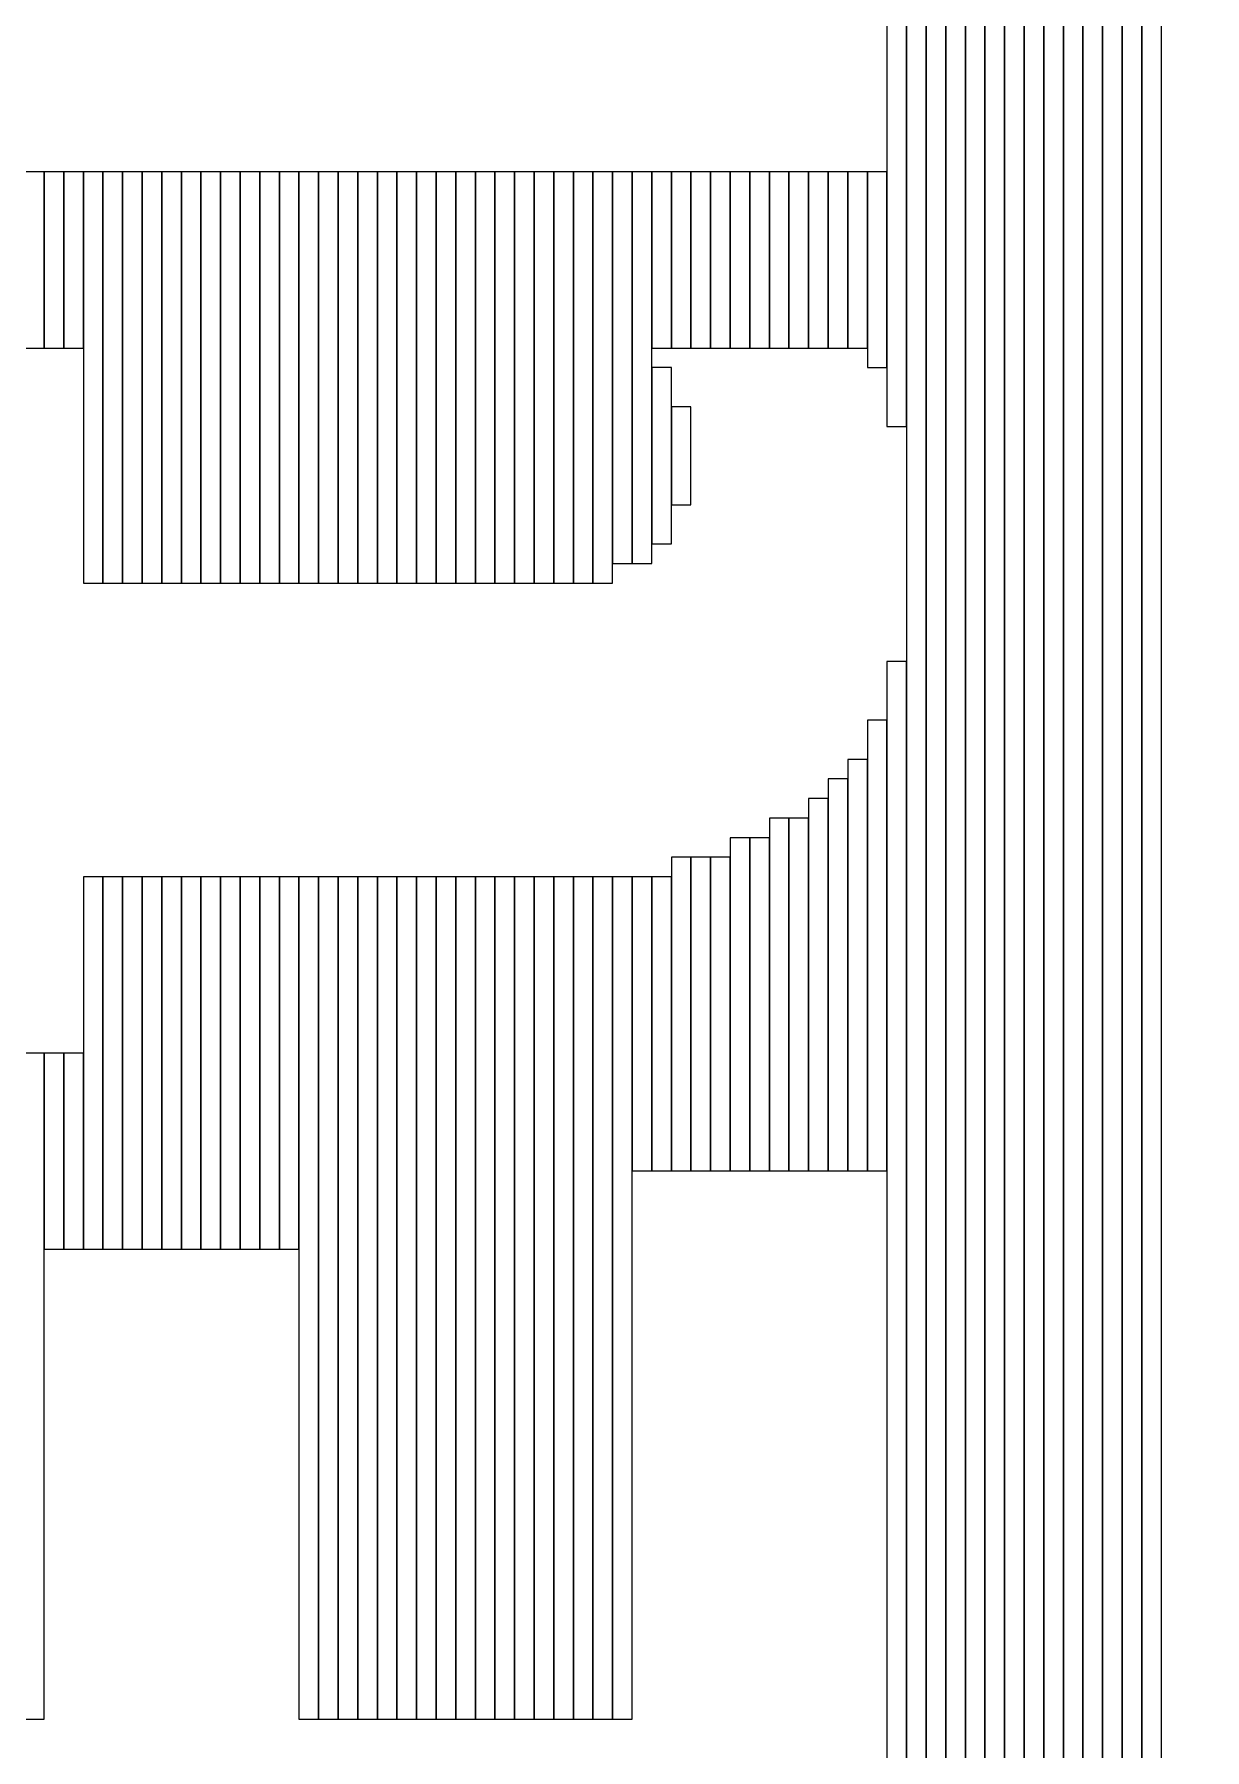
# Model space of a CAD drawing. Header units: millimetres. Extents: x -90 to 99, y -65 to 67.
# Drawn here: x -49.433 to -47.916, y 13.297 to 15.522 of the extents above; entities that cross this region are included whole.
import ezdxf

# ---------------------------------------------------------------- set-up
doc = ezdxf.new("R2010")
doc.units = ezdxf.units.MM
doc.header["$MEASUREMENT"] = 0
doc.layers.add('BG_OUTLINE', color=7, linetype='Continuous')
doc.layers.add('MA_PEN3', color=7, linetype='Continuous')

msp = doc.modelspace()

# ---------------------------------------------------------------- linework, layer by layer
at = {"layer": 'BG_OUTLINE', "color": 3, "lineweight": 9}
msp.add_open_spline([(-71.7269, -61.8795), (-71.7269, -61.8795), (-71.7343, 42.2681), (-71.7343, 42.2681), (-71.7343, 42.2681), (-71.7348, 43.0066), (-71.4419, 43.715), (-70.92, 44.2375), (-70.92, 44.2375), (-70.3982, 44.76), (-69.6866, 45.0538), (-68.9482, 45.0543), (-68.9482, 45.0543), (-68.9482, 45.0543), (75.2046, 45.0543), (75.2046, 45.0543), (75.2046, 45.0543), (76.8319, 45.0552), (78.1763, 43.7805), (78.2661, 42.1556), (78.2661, 42.1556), (78.2661, 42.1556), (78.2661, 31.2814), (78.2661, 31.2814), (78.2661, 31.2814), (78.2661, 31.2814), (72.2646, 31.2814), (72.2646, 31.2814), (72.2646, 31.2814), (72.2646, 31.2814), (72.2646, 26.9814), (72.2646, 26.9814), (72.2646, 26.9814), (72.2646, 26.9814), (78.2661, 26.9814), (78.2661, 26.9814), (78.2661, 26.9814), (78.2661, 26.9814), (78.2661, 18.6553), (78.2661, 18.6553), (78.2661, 18.6553), (78.2661, 18.6553), (72.2496, 18.6553), (72.2496, 18.6553), (72.2496, 18.6553), (72.2496, 18.6553), (72.2496, 14.3553), (72.2496, 14.3553), (72.2496, 14.3553), (72.2496, 14.3553), (78.2661, 14.3553), (78.2661, 14.3553), (78.2661, 14.3553), (78.2661, 14.3553), (78.2661, 9.255), (78.2661, 9.255), (78.2661, 9.255), (78.2661, 9.255), (72.2648, 9.255), (72.2648, 9.255), (72.2648, 9.255), (72.2648, 9.255), (72.2648, 4.955), (72.2648, 4.955), (72.2648, 4.955), (72.2648, 4.955), (78.2661, 4.955), (78.2661, 4.955), (78.2661, 4.955), (78.2661, 4.955), (78.2661, -3.3762), (78.2661, -3.3762), (78.2661, -3.3762), (78.2661, -3.3762), (72.2445, -3.3762), (72.2445, -3.3762), (72.2445, -3.3762), (72.2445, -3.3762), (72.2445, -7.6762), (72.2445, -7.6762), (72.2445, -7.6762), (72.2445, -7.6762), (78.2661, -7.6762), (78.2661, -7.6762), (78.2661, -7.6762), (78.2661, -7.6762), (78.2661, -12.7615), (78.2661, -12.7615), (78.2661, -12.7615), (78.2661, -12.7615), (72.2651, -12.7615), (72.2651, -12.7615), (72.2651, -12.7615), (72.2651, -12.7615), (72.2651, -17.0615), (72.2651, -17.0615), (72.2651, -17.0615), (72.2651, -17.0615), (78.2661, -17.0615), (78.2661, -17.0615), (78.2661, -17.0615), (78.2661, -17.0615), (78.2661, -25.4097), (78.2661, -25.4097), (78.2661, -25.4097), (78.2661, -25.4097), (72.2656, -25.4097), (72.2656, -25.4097), (72.2656, -25.4097), (72.2656, -25.4097), (72.2656, -29.7097), (72.2656, -29.7097), (72.2656, -29.7097), (72.2656, -29.7097), (78.2661, -29.7097), (78.2661, -29.7097), (78.2661, -29.7097), (78.2661, -29.7097), (78.2661, -34.793), (78.2661, -34.793), (78.2661, -34.793), (78.2661, -34.793), (72.2679, -34.793), (72.2679, -34.793), (72.2679, -34.793), (72.2679, -34.793), (72.2679, -39.0929), (72.2679, -39.0929), (72.2679, -39.0929), (72.2679, -39.0929), (78.2661, -39.0929), (78.2661, -39.0929), (78.2661, -39.0929), (78.2661, -39.0929), (78.2661, -47.4269), (78.2661, -47.4269), (78.2661, -47.4269), (78.2661, -47.4269), (72.2679, -47.4269), (72.2679, -47.4269), (72.2679, -47.4269), (72.2679, -47.4269), (72.2679, -51.7269), (72.2679, -51.7269), (72.2679, -51.7269), (72.2679, -51.7269), (78.2661, -51.7269), (78.2661, -51.7269), (78.2661, -51.7269), (78.2661, -51.7269), (78.2661, -51.8138), (78.2661, -51.8138), (78.2661, -51.8138), (78.2661, -51.8138), (78.2656, -61.8468), (78.2656, -61.8468), (78.2656, -61.8468), (78.2661, -62.6669), (77.9407, -63.4536), (77.3612, -64.0339), (77.3612, -64.0339), (76.7817, -64.6142), (75.9915, -64.9405), (75.1713, -64.941), (75.1713, -64.941), (75.1713, -64.941), (-68.6609, -64.9456), (-68.6609, -64.9456), (-68.6609, -64.9456), (-69.4735, -64.9461), (-70.2531, -64.6237), (-70.8281, -64.0495), (-70.8281, -64.0495), (-71.4031, -63.4752), (-71.7264, -62.6922), (-71.7269, -61.8795)], degree=3, knots=[0, 0, 0, 0, 0.022727, 0.022727, 0.022727, 0.022727, 0.045455, 0.045455, 0.045455, 0.045455, 0.068182, 0.068182, 0.068182, 0.068182, 0.090909, 0.090909, 0.090909, 0.090909, 0.113636, 0.113636, 0.113636, 0.113636, 0.136364, 0.136364, 0.136364, 0.136364, 0.159091, 0.159091, 0.159091, 0.159091, 0.181818, 0.181818, 0.181818, 0.181818, 0.204545, 0.204545, 0.204545, 0.204545, 0.227273, 0.227273, 0.227273, 0.227273, 0.25, 0.25, 0.25, 0.25, 0.272727, 0.272727, 0.272727, 0.272727, 0.295455, 0.295455, 0.295455, 0.295455, 0.318182, 0.318182, 0.318182, 0.318182, 0.340909, 0.340909, 0.340909, 0.340909, 0.363636, 0.363636, 0.363636, 0.363636, 0.386364, 0.386364, 0.386364, 0.386364, 0.409091, 0.409091, 0.409091, 0.409091, 0.431818, 0.431818, 0.431818, 0.431818, 0.454545, 0.454545, 0.454545, 0.454545, 0.477273, 0.477273, 0.477273, 0.477273, 0.5, 0.5, 0.5, 0.5, 0.522727, 0.522727, 0.522727, 0.522727, 0.545455, 0.545455, 0.545455, 0.545455, 0.568182, 0.568182, 0.568182, 0.568182, 0.590909, 0.590909, 0.590909, 0.590909, 0.613636, 0.613636, 0.613636, 0.613636, 0.636364, 0.636364, 0.636364, 0.636364, 0.659091, 0.659091, 0.659091, 0.659091, 0.681818, 0.681818, 0.681818, 0.681818, 0.704545, 0.704545, 0.704545, 0.704545, 0.727273, 0.727273, 0.727273, 0.727273, 0.75, 0.75, 0.75, 0.75, 0.772727, 0.772727, 0.772727, 0.772727, 0.795455, 0.795455, 0.795455, 0.795455, 0.818182, 0.818182, 0.818182, 0.818182, 0.840909, 0.840909, 0.840909, 0.840909, 0.863636, 0.863636, 0.863636, 0.863636, 0.886364, 0.886364, 0.886364, 0.886364, 0.909091, 0.909091, 0.909091, 0.909091, 0.931818, 0.931818, 0.931818, 0.931818, 0.954545, 0.954545, 0.954545, 0.954545, 0.977273, 0.977273, 0.977273, 0.977273, 1, 1, 1, 1], dxfattribs=at)
at = {"layer": 'MA_PEN3', "color": 5, "lineweight": 9}
for points in [[(-48.2773, 12.6512), (-48.2773, 12.6512), (-48.3027, 12.6512), (-48.3027, 12.6512), (-48.3027, 12.6512), (-48.3027, 12.6512), (-48.3027, 25.0972), (-48.3027, 25.0972), (-48.3027, 25.0972), (-48.3027, 25.0972), (-48.2773, 25.0972), (-48.2773, 25.0972), (-48.2773, 25.0972), (-48.2773, 25.0972), (-48.2773, 12.6512), (-48.2773, 12.6512)], [(-48.2519, 12.6512), (-48.2519, 12.6512), (-48.2773, 12.6512), (-48.2773, 12.6512), (-48.2773, 12.6512), (-48.2773, 12.6512), (-48.2773, 25.0972), (-48.2773, 25.0972), (-48.2773, 25.0972), (-48.2773, 25.0972), (-48.2519, 25.0972), (-48.2519, 25.0972), (-48.2519, 25.0972), (-48.2519, 25.0972), (-48.2519, 12.6512), (-48.2519, 12.6512)], [(-48.2265, 12.6512), (-48.2265, 12.6512), (-48.2519, 12.6512), (-48.2519, 12.6512), (-48.2519, 12.6512), (-48.2519, 12.6512), (-48.2519, 25.0972), (-48.2519, 25.0972), (-48.2519, 25.0972), (-48.2519, 25.0972), (-48.2265, 25.0972), (-48.2265, 25.0972), (-48.2265, 25.0972), (-48.2265, 25.0972), (-48.2265, 12.6512), (-48.2265, 12.6512)], [(-48.2011, 12.6512), (-48.2011, 12.6512), (-48.2265, 12.6512), (-48.2265, 12.6512), (-48.2265, 12.6512), (-48.2265, 12.6512), (-48.2265, 25.0972), (-48.2265, 25.0972), (-48.2265, 25.0972), (-48.2265, 25.0972), (-48.2011, 25.0972), (-48.2011, 25.0972), (-48.2011, 25.0972), (-48.2011, 25.0972), (-48.2011, 12.6512), (-48.2011, 12.6512)], [(-48.1757, 12.6512), (-48.1757, 12.6512), (-48.2011, 12.6512), (-48.2011, 12.6512), (-48.2011, 12.6512), (-48.2011, 12.6512), (-48.2011, 25.0972), (-48.2011, 25.0972), (-48.2011, 25.0972), (-48.2011, 25.0972), (-48.1757, 25.0972), (-48.1757, 25.0972), (-48.1757, 25.0972), (-48.1757, 25.0972), (-48.1757, 12.6512), (-48.1757, 12.6512)], [(-48.1503, 12.6512), (-48.1503, 12.6512), (-48.1757, 12.6512), (-48.1757, 12.6512), (-48.1757, 12.6512), (-48.1757, 12.6512), (-48.1757, 25.0972), (-48.1757, 25.0972), (-48.1757, 25.0972), (-48.1757, 25.0972), (-48.1503, 25.0972), (-48.1503, 25.0972), (-48.1503, 25.0972), (-48.1503, 25.0972), (-48.1503, 12.6512), (-48.1503, 12.6512)], [(-48.1249, 12.6512), (-48.1249, 12.6512), (-48.1503, 12.6512), (-48.1503, 12.6512), (-48.1503, 12.6512), (-48.1503, 12.6512), (-48.1503, 25.0972), (-48.1503, 25.0972), (-48.1503, 25.0972), (-48.1503, 25.0972), (-48.1249, 25.0972), (-48.1249, 25.0972), (-48.1249, 25.0972), (-48.1249, 25.0972), (-48.1249, 12.6512), (-48.1249, 12.6512)], [(-48.0995, 12.6512), (-48.0995, 12.6512), (-48.1249, 12.6512), (-48.1249, 12.6512), (-48.1249, 12.6512), (-48.1249, 12.6512), (-48.1249, 25.0972), (-48.1249, 25.0972), (-48.1249, 25.0972), (-48.1249, 25.0972), (-48.0995, 25.0972), (-48.0995, 25.0972), (-48.0995, 25.0972), (-48.0995, 25.0972), (-48.0995, 12.6512), (-48.0995, 12.6512)], [(-48.0741, 12.6512), (-48.0741, 12.6512), (-48.0995, 12.6512), (-48.0995, 12.6512), (-48.0995, 12.6512), (-48.0995, 12.6512), (-48.0995, 25.0972), (-48.0995, 25.0972), (-48.0995, 25.0972), (-48.0995, 25.0972), (-48.0741, 25.0972), (-48.0741, 25.0972), (-48.0741, 25.0972), (-48.0741, 25.0972), (-48.0741, 12.6512), (-48.0741, 12.6512)], [(-48.0487, 12.6512), (-48.0487, 12.6512), (-48.0741, 12.6512), (-48.0741, 12.6512), (-48.0741, 12.6512), (-48.0741, 12.6512), (-48.0741, 25.0972), (-48.0741, 25.0972), (-48.0741, 25.0972), (-48.0741, 25.0972), (-48.0487, 25.0972), (-48.0487, 25.0972), (-48.0487, 25.0972), (-48.0487, 25.0972), (-48.0487, 12.6512), (-48.0487, 12.6512)], [(-48.0233, 12.6512), (-48.0233, 12.6512), (-48.0487, 12.6512), (-48.0487, 12.6512), (-48.0487, 12.6512), (-48.0487, 12.6512), (-48.0487, 25.0972), (-48.0487, 25.0972), (-48.0487, 25.0972), (-48.0487, 25.0972), (-48.0233, 25.0972), (-48.0233, 25.0972), (-48.0233, 25.0972), (-48.0233, 25.0972), (-48.0233, 12.6512), (-48.0233, 12.6512)], [(-47.9979, 12.6512), (-47.9979, 12.6512), (-48.0233, 12.6512), (-48.0233, 12.6512), (-48.0233, 12.6512), (-48.0233, 12.6512), (-48.0233, 25.0972), (-48.0233, 25.0972), (-48.0233, 25.0972), (-48.0233, 25.0972), (-47.9979, 25.0972), (-47.9979, 25.0972), (-47.9979, 25.0972), (-47.9979, 25.0972), (-47.9979, 12.6512), (-47.9979, 12.6512)], [(-47.9725, 12.6512), (-47.9725, 12.6512), (-47.9979, 12.6512), (-47.9979, 12.6512), (-47.9979, 12.6512), (-47.9979, 12.6512), (-47.9979, 25.0972), (-47.9979, 25.0972), (-47.9979, 25.0972), (-47.9979, 25.0972), (-47.9725, 25.0972), (-47.9725, 25.0972), (-47.9725, 25.0972), (-47.9725, 25.0972), (-47.9725, 12.6512), (-47.9725, 12.6512)], [(-48.3027, 15.0134), (-48.3027, 15.0134), (-48.3281, 15.0134), (-48.3281, 15.0134), (-48.3281, 15.0134), (-48.3281, 15.0134), (-48.3281, 17.3502), (-48.3281, 17.3502), (-48.3281, 17.3502), (-48.3281, 17.3502), (-48.3027, 17.3502), (-48.3027, 17.3502), (-48.3027, 17.3502), (-48.3027, 17.3502), (-48.3027, 15.0134), (-48.3027, 15.0134)], [(-49.4204, 15.115), (-49.4204, 15.115), (-49.4457, 15.115), (-49.4457, 15.115), (-49.4457, 15.115), (-49.4457, 15.115), (-49.4457, 15.3436), (-49.4457, 15.3436), (-49.4457, 15.3436), (-49.4457, 15.3436), (-49.4204, 15.3436), (-49.4204, 15.3436), (-49.4204, 15.3436), (-49.4204, 15.3436), (-49.4204, 15.115), (-49.4204, 15.115)], [(-49.3949, 15.115), (-49.3949, 15.115), (-49.4204, 15.115), (-49.4204, 15.115), (-49.4204, 15.115), (-49.4204, 15.115), (-49.4204, 15.3436), (-49.4204, 15.3436), (-49.4204, 15.3436), (-49.4204, 15.3436), (-49.3949, 15.3436), (-49.3949, 15.3436), (-49.3949, 15.3436), (-49.3949, 15.3436), (-49.3949, 15.115), (-49.3949, 15.115)], [(-49.3695, 15.115), (-49.3695, 15.115), (-49.3949, 15.115), (-49.3949, 15.115), (-49.3949, 15.115), (-49.3949, 15.115), (-49.3949, 15.3436), (-49.3949, 15.3436), (-49.3949, 15.3436), (-49.3949, 15.3436), (-49.3695, 15.3436), (-49.3695, 15.3436), (-49.3695, 15.3436), (-49.3695, 15.3436), (-49.3695, 15.115), (-49.3695, 15.115)], [(-49.3442, 14.8102), (-49.3442, 14.8102), (-49.3695, 14.8102), (-49.3695, 14.8102), (-49.3695, 14.8102), (-49.3695, 14.8102), (-49.3695, 15.3436), (-49.3695, 15.3436), (-49.3695, 15.3436), (-49.3695, 15.3436), (-49.3442, 15.3436), (-49.3442, 15.3436), (-49.3442, 15.3436), (-49.3442, 15.3436), (-49.3442, 14.8102), (-49.3442, 14.8102)], [(-49.3187, 14.8102), (-49.3187, 14.8102), (-49.3442, 14.8102), (-49.3442, 14.8102), (-49.3442, 14.8102), (-49.3442, 14.8102), (-49.3442, 15.3436), (-49.3442, 15.3436), (-49.3442, 15.3436), (-49.3442, 15.3436), (-49.3187, 15.3436), (-49.3187, 15.3436), (-49.3187, 15.3436), (-49.3187, 15.3436), (-49.3187, 14.8102), (-49.3187, 14.8102)], [(-49.2933, 14.8102), (-49.2933, 14.8102), (-49.3187, 14.8102), (-49.3187, 14.8102), (-49.3187, 14.8102), (-49.3187, 14.8102), (-49.3187, 15.3436), (-49.3187, 15.3436), (-49.3187, 15.3436), (-49.3187, 15.3436), (-49.2933, 15.3436), (-49.2933, 15.3436), (-49.2933, 15.3436), (-49.2933, 15.3436), (-49.2933, 14.8102), (-49.2933, 14.8102)], [(-49.268, 14.8102), (-49.268, 14.8102), (-49.2933, 14.8102), (-49.2933, 14.8102), (-49.2933, 14.8102), (-49.2933, 14.8102), (-49.2933, 15.3436), (-49.2933, 15.3436), (-49.2933, 15.3436), (-49.2933, 15.3436), (-49.268, 15.3436), (-49.268, 15.3436), (-49.268, 15.3436), (-49.268, 15.3436), (-49.268, 14.8102), (-49.268, 14.8102)], [(-49.2425, 14.8102), (-49.2425, 14.8102), (-49.268, 14.8102), (-49.268, 14.8102), (-49.268, 14.8102), (-49.268, 14.8102), (-49.268, 15.3436), (-49.268, 15.3436), (-49.268, 15.3436), (-49.268, 15.3436), (-49.2425, 15.3436), (-49.2425, 15.3436), (-49.2425, 15.3436), (-49.2425, 15.3436), (-49.2425, 14.8102), (-49.2425, 14.8102)], [(-49.2171, 14.8102), (-49.2171, 14.8102), (-49.2425, 14.8102), (-49.2425, 14.8102), (-49.2425, 14.8102), (-49.2425, 14.8102), (-49.2425, 15.3436), (-49.2425, 15.3436), (-49.2425, 15.3436), (-49.2425, 15.3436), (-49.2171, 15.3436), (-49.2171, 15.3436), (-49.2171, 15.3436), (-49.2171, 15.3436), (-49.2171, 14.8102), (-49.2171, 14.8102)], [(-49.1917, 14.8102), (-49.1917, 14.8102), (-49.2171, 14.8102), (-49.2171, 14.8102), (-49.2171, 14.8102), (-49.2171, 14.8102), (-49.2171, 15.3436), (-49.2171, 15.3436), (-49.2171, 15.3436), (-49.2171, 15.3436), (-49.1917, 15.3436), (-49.1917, 15.3436), (-49.1917, 15.3436), (-49.1917, 15.3436), (-49.1917, 14.8102), (-49.1917, 14.8102)], [(-49.1663, 14.8102), (-49.1663, 14.8102), (-49.1917, 14.8102), (-49.1917, 14.8102), (-49.1917, 14.8102), (-49.1917, 14.8102), (-49.1917, 15.3436), (-49.1917, 15.3436), (-49.1917, 15.3436), (-49.1917, 15.3436), (-49.1663, 15.3436), (-49.1663, 15.3436), (-49.1663, 15.3436), (-49.1663, 15.3436), (-49.1663, 14.8102), (-49.1663, 14.8102)], [(-49.1409, 14.8102), (-49.1409, 14.8102), (-49.1663, 14.8102), (-49.1663, 14.8102), (-49.1663, 14.8102), (-49.1663, 14.8102), (-49.1663, 15.3436), (-49.1663, 15.3436), (-49.1663, 15.3436), (-49.1663, 15.3436), (-49.1409, 15.3436), (-49.1409, 15.3436), (-49.1409, 15.3436), (-49.1409, 15.3436), (-49.1409, 14.8102), (-49.1409, 14.8102)], [(-49.1155, 14.8102), (-49.1155, 14.8102), (-49.1409, 14.8102), (-49.1409, 14.8102), (-49.1409, 14.8102), (-49.1409, 14.8102), (-49.1409, 15.3436), (-49.1409, 15.3436), (-49.1409, 15.3436), (-49.1409, 15.3436), (-49.1155, 15.3436), (-49.1155, 15.3436), (-49.1155, 15.3436), (-49.1155, 15.3436), (-49.1155, 14.8102), (-49.1155, 14.8102)], [(-49.0901, 14.8102), (-49.0901, 14.8102), (-49.1155, 14.8102), (-49.1155, 14.8102), (-49.1155, 14.8102), (-49.1155, 14.8102), (-49.1155, 15.3436), (-49.1155, 15.3436), (-49.1155, 15.3436), (-49.1155, 15.3436), (-49.0901, 15.3436), (-49.0901, 15.3436), (-49.0901, 15.3436), (-49.0901, 15.3436), (-49.0901, 14.8102), (-49.0901, 14.8102)], [(-49.0647, 14.8102), (-49.0647, 14.8102), (-49.0901, 14.8102), (-49.0901, 14.8102), (-49.0901, 14.8102), (-49.0901, 14.8102), (-49.0901, 15.3436), (-49.0901, 15.3436), (-49.0901, 15.3436), (-49.0901, 15.3436), (-49.0647, 15.3436), (-49.0647, 15.3436), (-49.0647, 15.3436), (-49.0647, 15.3436), (-49.0647, 14.8102), (-49.0647, 14.8102)], [(-49.0393, 14.8102), (-49.0393, 14.8102), (-49.0647, 14.8102), (-49.0647, 14.8102), (-49.0647, 14.8102), (-49.0647, 14.8102), (-49.0647, 15.3436), (-49.0647, 15.3436), (-49.0647, 15.3436), (-49.0647, 15.3436), (-49.0393, 15.3436), (-49.0393, 15.3436), (-49.0393, 15.3436), (-49.0393, 15.3436), (-49.0393, 14.8102), (-49.0393, 14.8102)], [(-49.0139, 14.8102), (-49.0139, 14.8102), (-49.0393, 14.8102), (-49.0393, 14.8102), (-49.0393, 14.8102), (-49.0393, 14.8102), (-49.0393, 15.3436), (-49.0393, 15.3436), (-49.0393, 15.3436), (-49.0393, 15.3436), (-49.0139, 15.3436), (-49.0139, 15.3436), (-49.0139, 15.3436), (-49.0139, 15.3436), (-49.0139, 14.8102), (-49.0139, 14.8102)], [(-48.9885, 14.8102), (-48.9885, 14.8102), (-49.0139, 14.8102), (-49.0139, 14.8102), (-49.0139, 14.8102), (-49.0139, 14.8102), (-49.0139, 15.3436), (-49.0139, 15.3436), (-49.0139, 15.3436), (-49.0139, 15.3436), (-48.9885, 15.3436), (-48.9885, 15.3436), (-48.9885, 15.3436), (-48.9885, 15.3436), (-48.9885, 14.8102), (-48.9885, 14.8102)], [(-48.9631, 14.8102), (-48.9631, 14.8102), (-48.9885, 14.8102), (-48.9885, 14.8102), (-48.9885, 14.8102), (-48.9885, 14.8102), (-48.9885, 15.3436), (-48.9885, 15.3436), (-48.9885, 15.3436), (-48.9885, 15.3436), (-48.9631, 15.3436), (-48.9631, 15.3436), (-48.9631, 15.3436), (-48.9631, 15.3436), (-48.9631, 14.8102), (-48.9631, 14.8102)], [(-48.9377, 14.8102), (-48.9377, 14.8102), (-48.9631, 14.8102), (-48.9631, 14.8102), (-48.9631, 14.8102), (-48.9631, 14.8102), (-48.9631, 15.3436), (-48.9631, 15.3436), (-48.9631, 15.3436), (-48.9631, 15.3436), (-48.9377, 15.3436), (-48.9377, 15.3436), (-48.9377, 15.3436), (-48.9377, 15.3436), (-48.9377, 14.8102), (-48.9377, 14.8102)], [(-48.9123, 14.8102), (-48.9123, 14.8102), (-48.9377, 14.8102), (-48.9377, 14.8102), (-48.9377, 14.8102), (-48.9377, 14.8102), (-48.9377, 15.3436), (-48.9377, 15.3436), (-48.9377, 15.3436), (-48.9377, 15.3436), (-48.9123, 15.3436), (-48.9123, 15.3436), (-48.9123, 15.3436), (-48.9123, 15.3436), (-48.9123, 14.8102), (-48.9123, 14.8102)], [(-48.8869, 14.8102), (-48.8869, 14.8102), (-48.9123, 14.8102), (-48.9123, 14.8102), (-48.9123, 14.8102), (-48.9123, 14.8102), (-48.9123, 15.3436), (-48.9123, 15.3436), (-48.9123, 15.3436), (-48.9123, 15.3436), (-48.8869, 15.3436), (-48.8869, 15.3436), (-48.8869, 15.3436), (-48.8869, 15.3436), (-48.8869, 14.8102), (-48.8869, 14.8102)], [(-48.8615, 14.8102), (-48.8615, 14.8102), (-48.8869, 14.8102), (-48.8869, 14.8102), (-48.8869, 14.8102), (-48.8869, 14.8102), (-48.8869, 15.3436), (-48.8869, 15.3436), (-48.8869, 15.3436), (-48.8869, 15.3436), (-48.8615, 15.3436), (-48.8615, 15.3436), (-48.8615, 15.3436), (-48.8615, 15.3436), (-48.8615, 14.8102), (-48.8615, 14.8102)], [(-48.8361, 14.8102), (-48.8361, 14.8102), (-48.8615, 14.8102), (-48.8615, 14.8102), (-48.8615, 14.8102), (-48.8615, 14.8102), (-48.8615, 15.3436), (-48.8615, 15.3436), (-48.8615, 15.3436), (-48.8615, 15.3436), (-48.8361, 15.3436), (-48.8361, 15.3436), (-48.8361, 15.3436), (-48.8361, 15.3436), (-48.8361, 14.8102), (-48.8361, 14.8102)], [(-48.8107, 14.8102), (-48.8107, 14.8102), (-48.8361, 14.8102), (-48.8361, 14.8102), (-48.8361, 14.8102), (-48.8361, 14.8102), (-48.8361, 15.3436), (-48.8361, 15.3436), (-48.8361, 15.3436), (-48.8361, 15.3436), (-48.8107, 15.3436), (-48.8107, 15.3436), (-48.8107, 15.3436), (-48.8107, 15.3436), (-48.8107, 14.8102), (-48.8107, 14.8102)], [(-48.7853, 14.8102), (-48.7853, 14.8102), (-48.8107, 14.8102), (-48.8107, 14.8102), (-48.8107, 14.8102), (-48.8107, 14.8102), (-48.8107, 15.3436), (-48.8107, 15.3436), (-48.8107, 15.3436), (-48.8107, 15.3436), (-48.7853, 15.3436), (-48.7853, 15.3436), (-48.7853, 15.3436), (-48.7853, 15.3436), (-48.7853, 14.8102), (-48.7853, 14.8102)], [(-48.7599, 14.8102), (-48.7599, 14.8102), (-48.7853, 14.8102), (-48.7853, 14.8102), (-48.7853, 14.8102), (-48.7853, 14.8102), (-48.7853, 15.3436), (-48.7853, 15.3436), (-48.7853, 15.3436), (-48.7853, 15.3436), (-48.7599, 15.3436), (-48.7599, 15.3436), (-48.7599, 15.3436), (-48.7599, 15.3436), (-48.7599, 14.8102), (-48.7599, 14.8102)], [(-48.7345, 14.8102), (-48.7345, 14.8102), (-48.7599, 14.8102), (-48.7599, 14.8102), (-48.7599, 14.8102), (-48.7599, 14.8102), (-48.7599, 15.3436), (-48.7599, 15.3436), (-48.7599, 15.3436), (-48.7599, 15.3436), (-48.7345, 15.3436), (-48.7345, 15.3436), (-48.7345, 15.3436), (-48.7345, 15.3436), (-48.7345, 14.8102), (-48.7345, 14.8102)], [(-48.7091, 14.8102), (-48.7091, 14.8102), (-48.7345, 14.8102), (-48.7345, 14.8102), (-48.7345, 14.8102), (-48.7345, 14.8102), (-48.7345, 15.3436), (-48.7345, 15.3436), (-48.7345, 15.3436), (-48.7345, 15.3436), (-48.7091, 15.3436), (-48.7091, 15.3436), (-48.7091, 15.3436), (-48.7091, 15.3436), (-48.7091, 14.8102), (-48.7091, 14.8102)], [(-48.6837, 14.8102), (-48.6837, 14.8102), (-48.7091, 14.8102), (-48.7091, 14.8102), (-48.7091, 14.8102), (-48.7091, 14.8102), (-48.7091, 15.3436), (-48.7091, 15.3436), (-48.7091, 15.3436), (-48.7091, 15.3436), (-48.6837, 15.3436), (-48.6837, 15.3436), (-48.6837, 15.3436), (-48.6837, 15.3436), (-48.6837, 14.8102), (-48.6837, 14.8102)], [(-48.6583, 14.8356), (-48.6583, 14.8356), (-48.6837, 14.8356), (-48.6837, 14.8356), (-48.6837, 14.8356), (-48.6837, 14.8356), (-48.6837, 15.3436), (-48.6837, 15.3436), (-48.6837, 15.3436), (-48.6837, 15.3436), (-48.6583, 15.3436), (-48.6583, 15.3436), (-48.6583, 15.3436), (-48.6583, 15.3436), (-48.6583, 14.8356), (-48.6583, 14.8356)], [(-48.6329, 14.8356), (-48.6329, 14.8356), (-48.6583, 14.8356), (-48.6583, 14.8356), (-48.6583, 14.8356), (-48.6583, 14.8356), (-48.6583, 15.3436), (-48.6583, 15.3436), (-48.6583, 15.3436), (-48.6583, 15.3436), (-48.6329, 15.3436), (-48.6329, 15.3436), (-48.6329, 15.3436), (-48.6329, 15.3436), (-48.6329, 14.8356), (-48.6329, 14.8356)], [(-48.6075, 15.115), (-48.6075, 15.115), (-48.6329, 15.115), (-48.6329, 15.115), (-48.6329, 15.115), (-48.6329, 15.115), (-48.6329, 15.3436), (-48.6329, 15.3436), (-48.6329, 15.3436), (-48.6329, 15.3436), (-48.6075, 15.3436), (-48.6075, 15.3436), (-48.6075, 15.3436), (-48.6075, 15.3436), (-48.6075, 15.115), (-48.6075, 15.115)], [(-48.5821, 15.115), (-48.5821, 15.115), (-48.6075, 15.115), (-48.6075, 15.115), (-48.6075, 15.115), (-48.6075, 15.115), (-48.6075, 15.3436), (-48.6075, 15.3436), (-48.6075, 15.3436), (-48.6075, 15.3436), (-48.5821, 15.3436), (-48.5821, 15.3436), (-48.5821, 15.3436), (-48.5821, 15.3436), (-48.5821, 15.115), (-48.5821, 15.115)], [(-48.5567, 15.115), (-48.5567, 15.115), (-48.5821, 15.115), (-48.5821, 15.115), (-48.5821, 15.115), (-48.5821, 15.115), (-48.5821, 15.3436), (-48.5821, 15.3436), (-48.5821, 15.3436), (-48.5821, 15.3436), (-48.5567, 15.3436), (-48.5567, 15.3436), (-48.5567, 15.3436), (-48.5567, 15.3436), (-48.5567, 15.115), (-48.5567, 15.115)], [(-48.5313, 15.115), (-48.5313, 15.115), (-48.5567, 15.115), (-48.5567, 15.115), (-48.5567, 15.115), (-48.5567, 15.115), (-48.5567, 15.3436), (-48.5567, 15.3436), (-48.5567, 15.3436), (-48.5567, 15.3436), (-48.5313, 15.3436), (-48.5313, 15.3436), (-48.5313, 15.3436), (-48.5313, 15.3436), (-48.5313, 15.115), (-48.5313, 15.115)], [(-48.5059, 15.115), (-48.5059, 15.115), (-48.5313, 15.115), (-48.5313, 15.115), (-48.5313, 15.115), (-48.5313, 15.115), (-48.5313, 15.3436), (-48.5313, 15.3436), (-48.5313, 15.3436), (-48.5313, 15.3436), (-48.5059, 15.3436), (-48.5059, 15.3436), (-48.5059, 15.3436), (-48.5059, 15.3436), (-48.5059, 15.115), (-48.5059, 15.115)], [(-48.4805, 15.115), (-48.4805, 15.115), (-48.5059, 15.115), (-48.5059, 15.115), (-48.5059, 15.115), (-48.5059, 15.115), (-48.5059, 15.3436), (-48.5059, 15.3436), (-48.5059, 15.3436), (-48.5059, 15.3436), (-48.4805, 15.3436), (-48.4805, 15.3436), (-48.4805, 15.3436), (-48.4805, 15.3436), (-48.4805, 15.115), (-48.4805, 15.115)], [(-48.4551, 15.115), (-48.4551, 15.115), (-48.4805, 15.115), (-48.4805, 15.115), (-48.4805, 15.115), (-48.4805, 15.115), (-48.4805, 15.3436), (-48.4805, 15.3436), (-48.4805, 15.3436), (-48.4805, 15.3436), (-48.4551, 15.3436), (-48.4551, 15.3436), (-48.4551, 15.3436), (-48.4551, 15.3436), (-48.4551, 15.115), (-48.4551, 15.115)], [(-48.4297, 15.115), (-48.4297, 15.115), (-48.4551, 15.115), (-48.4551, 15.115), (-48.4551, 15.115), (-48.4551, 15.115), (-48.4551, 15.3436), (-48.4551, 15.3436), (-48.4551, 15.3436), (-48.4551, 15.3436), (-48.4297, 15.3436), (-48.4297, 15.3436), (-48.4297, 15.3436), (-48.4297, 15.3436), (-48.4297, 15.115), (-48.4297, 15.115)], [(-48.4043, 15.115), (-48.4043, 15.115), (-48.4297, 15.115), (-48.4297, 15.115), (-48.4297, 15.115), (-48.4297, 15.115), (-48.4297, 15.3436), (-48.4297, 15.3436), (-48.4297, 15.3436), (-48.4297, 15.3436), (-48.4043, 15.3436), (-48.4043, 15.3436), (-48.4043, 15.3436), (-48.4043, 15.3436), (-48.4043, 15.115), (-48.4043, 15.115)], [(-48.3789, 15.115), (-48.3789, 15.115), (-48.4043, 15.115), (-48.4043, 15.115), (-48.4043, 15.115), (-48.4043, 15.115), (-48.4043, 15.3436), (-48.4043, 15.3436), (-48.4043, 15.3436), (-48.4043, 15.3436), (-48.3789, 15.3436), (-48.3789, 15.3436), (-48.3789, 15.3436), (-48.3789, 15.3436), (-48.3789, 15.115), (-48.3789, 15.115)], [(-48.3535, 15.115), (-48.3535, 15.115), (-48.3789, 15.115), (-48.3789, 15.115), (-48.3789, 15.115), (-48.3789, 15.115), (-48.3789, 15.3436), (-48.3789, 15.3436), (-48.3789, 15.3436), (-48.3789, 15.3436), (-48.3535, 15.3436), (-48.3535, 15.3436), (-48.3535, 15.3436), (-48.3535, 15.3436), (-48.3535, 15.115), (-48.3535, 15.115)], [(-48.3281, 15.0896), (-48.3281, 15.0896), (-48.3535, 15.0896), (-48.3535, 15.0896), (-48.3535, 15.0896), (-48.3535, 15.0896), (-48.3535, 15.3436), (-48.3535, 15.3436), (-48.3535, 15.3436), (-48.3535, 15.3436), (-48.3281, 15.3436), (-48.3281, 15.3436), (-48.3281, 15.3436), (-48.3281, 15.3436), (-48.3281, 15.0896), (-48.3281, 15.0896)], [(-48.6075, 14.861), (-48.6075, 14.861), (-48.6329, 14.861), (-48.6329, 14.861), (-48.6329, 14.861), (-48.6329, 14.861), (-48.6329, 15.0896), (-48.6329, 15.0896), (-48.6329, 15.0896), (-48.6329, 15.0896), (-48.6075, 15.0896), (-48.6075, 15.0896), (-48.6075, 15.0896), (-48.6075, 15.0896), (-48.6075, 14.861), (-48.6075, 14.861)], [(-48.5821, 14.9118), (-48.5821, 14.9118), (-48.6075, 14.9118), (-48.6075, 14.9118), (-48.6075, 14.9118), (-48.6075, 14.9118), (-48.6075, 15.0388), (-48.6075, 15.0388), (-48.6075, 15.0388), (-48.6075, 15.0388), (-48.5821, 15.0388), (-48.5821, 15.0388), (-48.5821, 15.0388), (-48.5821, 15.0388), (-48.5821, 14.9118), (-48.5821, 14.9118)], [(-48.3027, 12.6512), (-48.3027, 12.6512), (-48.3281, 12.6512), (-48.3281, 12.6512), (-48.3281, 12.6512), (-48.3281, 12.6512), (-48.3281, 14.7086), (-48.3281, 14.7086), (-48.3281, 14.7086), (-48.3281, 14.7086), (-48.3027, 14.7086), (-48.3027, 14.7086), (-48.3027, 14.7086), (-48.3027, 14.7086), (-48.3027, 12.6512), (-48.3027, 12.6512)], [(-48.3281, 14.0482), (-48.3281, 14.0482), (-48.3535, 14.0482), (-48.3535, 14.0482), (-48.3535, 14.0482), (-48.3535, 14.0482), (-48.3535, 14.6324), (-48.3535, 14.6324), (-48.3535, 14.6324), (-48.3535, 14.6324), (-48.3281, 14.6324), (-48.3281, 14.6324), (-48.3281, 14.6324), (-48.3281, 14.6324), (-48.3281, 14.0482), (-48.3281, 14.0482)], [(-48.3535, 14.0482), (-48.3535, 14.0482), (-48.3789, 14.0482), (-48.3789, 14.0482), (-48.3789, 14.0482), (-48.3789, 14.0482), (-48.3789, 14.5816), (-48.3789, 14.5816), (-48.3789, 14.5816), (-48.3789, 14.5816), (-48.3535, 14.5816), (-48.3535, 14.5816), (-48.3535, 14.5816), (-48.3535, 14.5816), (-48.3535, 14.0482), (-48.3535, 14.0482)], [(-48.3789, 14.0482), (-48.3789, 14.0482), (-48.4043, 14.0482), (-48.4043, 14.0482), (-48.4043, 14.0482), (-48.4043, 14.0482), (-48.4043, 14.5562), (-48.4043, 14.5562), (-48.4043, 14.5562), (-48.4043, 14.5562), (-48.3789, 14.5562), (-48.3789, 14.5562), (-48.3789, 14.5562), (-48.3789, 14.5562), (-48.3789, 14.0482), (-48.3789, 14.0482)], [(-48.4043, 14.0482), (-48.4043, 14.0482), (-48.4297, 14.0482), (-48.4297, 14.0482), (-48.4297, 14.0482), (-48.4297, 14.0482), (-48.4297, 14.5308), (-48.4297, 14.5308), (-48.4297, 14.5308), (-48.4297, 14.5308), (-48.4043, 14.5308), (-48.4043, 14.5308), (-48.4043, 14.5308), (-48.4043, 14.5308), (-48.4043, 14.0482), (-48.4043, 14.0482)], [(-48.4551, 14.0482), (-48.4551, 14.0482), (-48.4805, 14.0482), (-48.4805, 14.0482), (-48.4805, 14.0482), (-48.4805, 14.0482), (-48.4805, 14.5054), (-48.4805, 14.5054), (-48.4805, 14.5054), (-48.4805, 14.5054), (-48.4551, 14.5054), (-48.4551, 14.5054), (-48.4551, 14.5054), (-48.4551, 14.5054), (-48.4551, 14.0482), (-48.4551, 14.0482)], [(-48.4297, 14.0482), (-48.4297, 14.0482), (-48.4551, 14.0482), (-48.4551, 14.0482), (-48.4551, 14.0482), (-48.4551, 14.0482), (-48.4551, 14.5054), (-48.4551, 14.5054), (-48.4551, 14.5054), (-48.4551, 14.5054), (-48.4297, 14.5054), (-48.4297, 14.5054), (-48.4297, 14.5054), (-48.4297, 14.5054), (-48.4297, 14.0482), (-48.4297, 14.0482)], [(-48.5059, 14.0482), (-48.5059, 14.0482), (-48.5313, 14.0482), (-48.5313, 14.0482), (-48.5313, 14.0482), (-48.5313, 14.0482), (-48.5313, 14.48), (-48.5313, 14.48), (-48.5313, 14.48), (-48.5313, 14.48), (-48.5059, 14.48), (-48.5059, 14.48), (-48.5059, 14.48), (-48.5059, 14.48), (-48.5059, 14.0482), (-48.5059, 14.0482)], [(-48.4805, 14.0482), (-48.4805, 14.0482), (-48.5059, 14.0482), (-48.5059, 14.0482), (-48.5059, 14.0482), (-48.5059, 14.0482), (-48.5059, 14.48), (-48.5059, 14.48), (-48.5059, 14.48), (-48.5059, 14.48), (-48.4805, 14.48), (-48.4805, 14.48), (-48.4805, 14.48), (-48.4805, 14.48), (-48.4805, 14.0482), (-48.4805, 14.0482)], [(-48.5821, 14.0482), (-48.5821, 14.0482), (-48.6075, 14.0482), (-48.6075, 14.0482), (-48.6075, 14.0482), (-48.6075, 14.0482), (-48.6075, 14.4546), (-48.6075, 14.4546), (-48.6075, 14.4546), (-48.6075, 14.4546), (-48.5821, 14.4546), (-48.5821, 14.4546), (-48.5821, 14.4546), (-48.5821, 14.4546), (-48.5821, 14.0482), (-48.5821, 14.0482)], [(-48.5567, 14.0482), (-48.5567, 14.0482), (-48.5821, 14.0482), (-48.5821, 14.0482), (-48.5821, 14.0482), (-48.5821, 14.0482), (-48.5821, 14.4546), (-48.5821, 14.4546), (-48.5821, 14.4546), (-48.5821, 14.4546), (-48.5567, 14.4546), (-48.5567, 14.4546), (-48.5567, 14.4546), (-48.5567, 14.4546), (-48.5567, 14.0482), (-48.5567, 14.0482)], [(-48.5313, 14.0482), (-48.5313, 14.0482), (-48.5567, 14.0482), (-48.5567, 14.0482), (-48.5567, 14.0482), (-48.5567, 14.0482), (-48.5567, 14.4546), (-48.5567, 14.4546), (-48.5567, 14.4546), (-48.5567, 14.4546), (-48.5313, 14.4546), (-48.5313, 14.4546), (-48.5313, 14.4546), (-48.5313, 14.4546), (-48.5313, 14.0482), (-48.5313, 14.0482)], [(-49.3442, 13.9466), (-49.3442, 13.9466), (-49.3695, 13.9466), (-49.3695, 13.9466), (-49.3695, 13.9466), (-49.3695, 13.9466), (-49.3695, 14.4292), (-49.3695, 14.4292), (-49.3695, 14.4292), (-49.3695, 14.4292), (-49.3442, 14.4292), (-49.3442, 14.4292), (-49.3442, 14.4292), (-49.3442, 14.4292), (-49.3442, 13.9466), (-49.3442, 13.9466)], [(-49.3187, 13.9466), (-49.3187, 13.9466), (-49.3442, 13.9466), (-49.3442, 13.9466), (-49.3442, 13.9466), (-49.3442, 13.9466), (-49.3442, 14.4292), (-49.3442, 14.4292), (-49.3442, 14.4292), (-49.3442, 14.4292), (-49.3187, 14.4292), (-49.3187, 14.4292), (-49.3187, 14.4292), (-49.3187, 14.4292), (-49.3187, 13.9466), (-49.3187, 13.9466)], [(-49.2933, 13.9466), (-49.2933, 13.9466), (-49.3187, 13.9466), (-49.3187, 13.9466), (-49.3187, 13.9466), (-49.3187, 13.9466), (-49.3187, 14.4292), (-49.3187, 14.4292), (-49.3187, 14.4292), (-49.3187, 14.4292), (-49.2933, 14.4292), (-49.2933, 14.4292), (-49.2933, 14.4292), (-49.2933, 14.4292), (-49.2933, 13.9466), (-49.2933, 13.9466)], [(-49.268, 13.9466), (-49.268, 13.9466), (-49.2933, 13.9466), (-49.2933, 13.9466), (-49.2933, 13.9466), (-49.2933, 13.9466), (-49.2933, 14.4292), (-49.2933, 14.4292), (-49.2933, 14.4292), (-49.2933, 14.4292), (-49.268, 14.4292), (-49.268, 14.4292), (-49.268, 14.4292), (-49.268, 14.4292), (-49.268, 13.9466), (-49.268, 13.9466)], [(-49.2425, 13.9466), (-49.2425, 13.9466), (-49.268, 13.9466), (-49.268, 13.9466), (-49.268, 13.9466), (-49.268, 13.9466), (-49.268, 14.4292), (-49.268, 14.4292), (-49.268, 14.4292), (-49.268, 14.4292), (-49.2425, 14.4292), (-49.2425, 14.4292), (-49.2425, 14.4292), (-49.2425, 14.4292), (-49.2425, 13.9466), (-49.2425, 13.9466)], [(-49.2171, 13.9466), (-49.2171, 13.9466), (-49.2425, 13.9466), (-49.2425, 13.9466), (-49.2425, 13.9466), (-49.2425, 13.9466), (-49.2425, 14.4292), (-49.2425, 14.4292), (-49.2425, 14.4292), (-49.2425, 14.4292), (-49.2171, 14.4292), (-49.2171, 14.4292), (-49.2171, 14.4292), (-49.2171, 14.4292), (-49.2171, 13.9466), (-49.2171, 13.9466)], [(-49.1917, 13.9466), (-49.1917, 13.9466), (-49.2171, 13.9466), (-49.2171, 13.9466), (-49.2171, 13.9466), (-49.2171, 13.9466), (-49.2171, 14.4292), (-49.2171, 14.4292), (-49.2171, 14.4292), (-49.2171, 14.4292), (-49.1917, 14.4292), (-49.1917, 14.4292), (-49.1917, 14.4292), (-49.1917, 14.4292), (-49.1917, 13.9466), (-49.1917, 13.9466)], [(-49.1663, 13.9466), (-49.1663, 13.9466), (-49.1917, 13.9466), (-49.1917, 13.9466), (-49.1917, 13.9466), (-49.1917, 13.9466), (-49.1917, 14.4292), (-49.1917, 14.4292), (-49.1917, 14.4292), (-49.1917, 14.4292), (-49.1663, 14.4292), (-49.1663, 14.4292), (-49.1663, 14.4292), (-49.1663, 14.4292), (-49.1663, 13.9466), (-49.1663, 13.9466)], [(-49.1409, 13.9466), (-49.1409, 13.9466), (-49.1663, 13.9466), (-49.1663, 13.9466), (-49.1663, 13.9466), (-49.1663, 13.9466), (-49.1663, 14.4292), (-49.1663, 14.4292), (-49.1663, 14.4292), (-49.1663, 14.4292), (-49.1409, 14.4292), (-49.1409, 14.4292), (-49.1409, 14.4292), (-49.1409, 14.4292), (-49.1409, 13.9466), (-49.1409, 13.9466)], [(-49.1155, 13.9466), (-49.1155, 13.9466), (-49.1409, 13.9466), (-49.1409, 13.9466), (-49.1409, 13.9466), (-49.1409, 13.9466), (-49.1409, 14.4292), (-49.1409, 14.4292), (-49.1409, 14.4292), (-49.1409, 14.4292), (-49.1155, 14.4292), (-49.1155, 14.4292), (-49.1155, 14.4292), (-49.1155, 14.4292), (-49.1155, 13.9466), (-49.1155, 13.9466)], [(-49.0901, 13.9466), (-49.0901, 13.9466), (-49.1155, 13.9466), (-49.1155, 13.9466), (-49.1155, 13.9466), (-49.1155, 13.9466), (-49.1155, 14.4292), (-49.1155, 14.4292), (-49.1155, 14.4292), (-49.1155, 14.4292), (-49.0901, 14.4292), (-49.0901, 14.4292), (-49.0901, 14.4292), (-49.0901, 14.4292), (-49.0901, 13.9466), (-49.0901, 13.9466)], [(-49.0647, 13.337), (-49.0647, 13.337), (-49.0901, 13.337), (-49.0901, 13.337), (-49.0901, 13.337), (-49.0901, 13.337), (-49.0901, 14.4292), (-49.0901, 14.4292), (-49.0901, 14.4292), (-49.0901, 14.4292), (-49.0647, 14.4292), (-49.0647, 14.4292), (-49.0647, 14.4292), (-49.0647, 14.4292), (-49.0647, 13.337), (-49.0647, 13.337)], [(-49.0393, 13.337), (-49.0393, 13.337), (-49.0647, 13.337), (-49.0647, 13.337), (-49.0647, 13.337), (-49.0647, 13.337), (-49.0647, 14.4292), (-49.0647, 14.4292), (-49.0647, 14.4292), (-49.0647, 14.4292), (-49.0393, 14.4292), (-49.0393, 14.4292), (-49.0393, 14.4292), (-49.0393, 14.4292), (-49.0393, 13.337), (-49.0393, 13.337)], [(-49.0139, 13.337), (-49.0139, 13.337), (-49.0393, 13.337), (-49.0393, 13.337), (-49.0393, 13.337), (-49.0393, 13.337), (-49.0393, 14.4292), (-49.0393, 14.4292), (-49.0393, 14.4292), (-49.0393, 14.4292), (-49.0139, 14.4292), (-49.0139, 14.4292), (-49.0139, 14.4292), (-49.0139, 14.4292), (-49.0139, 13.337), (-49.0139, 13.337)], [(-48.9885, 13.337), (-48.9885, 13.337), (-49.0139, 13.337), (-49.0139, 13.337), (-49.0139, 13.337), (-49.0139, 13.337), (-49.0139, 14.4292), (-49.0139, 14.4292), (-49.0139, 14.4292), (-49.0139, 14.4292), (-48.9885, 14.4292), (-48.9885, 14.4292), (-48.9885, 14.4292), (-48.9885, 14.4292), (-48.9885, 13.337), (-48.9885, 13.337)], [(-48.9631, 13.337), (-48.9631, 13.337), (-48.9885, 13.337), (-48.9885, 13.337), (-48.9885, 13.337), (-48.9885, 13.337), (-48.9885, 14.4292), (-48.9885, 14.4292), (-48.9885, 14.4292), (-48.9885, 14.4292), (-48.9631, 14.4292), (-48.9631, 14.4292), (-48.9631, 14.4292), (-48.9631, 14.4292), (-48.9631, 13.337), (-48.9631, 13.337)], [(-48.9377, 13.337), (-48.9377, 13.337), (-48.9631, 13.337), (-48.9631, 13.337), (-48.9631, 13.337), (-48.9631, 13.337), (-48.9631, 14.4292), (-48.9631, 14.4292), (-48.9631, 14.4292), (-48.9631, 14.4292), (-48.9377, 14.4292), (-48.9377, 14.4292), (-48.9377, 14.4292), (-48.9377, 14.4292), (-48.9377, 13.337), (-48.9377, 13.337)], [(-48.9123, 13.337), (-48.9123, 13.337), (-48.9377, 13.337), (-48.9377, 13.337), (-48.9377, 13.337), (-48.9377, 13.337), (-48.9377, 14.4292), (-48.9377, 14.4292), (-48.9377, 14.4292), (-48.9377, 14.4292), (-48.9123, 14.4292), (-48.9123, 14.4292), (-48.9123, 14.4292), (-48.9123, 14.4292), (-48.9123, 13.337), (-48.9123, 13.337)], [(-48.8869, 13.337), (-48.8869, 13.337), (-48.9123, 13.337), (-48.9123, 13.337), (-48.9123, 13.337), (-48.9123, 13.337), (-48.9123, 14.4292), (-48.9123, 14.4292), (-48.9123, 14.4292), (-48.9123, 14.4292), (-48.8869, 14.4292), (-48.8869, 14.4292), (-48.8869, 14.4292), (-48.8869, 14.4292), (-48.8869, 13.337), (-48.8869, 13.337)], [(-48.8615, 13.337), (-48.8615, 13.337), (-48.8869, 13.337), (-48.8869, 13.337), (-48.8869, 13.337), (-48.8869, 13.337), (-48.8869, 14.4292), (-48.8869, 14.4292), (-48.8869, 14.4292), (-48.8869, 14.4292), (-48.8615, 14.4292), (-48.8615, 14.4292), (-48.8615, 14.4292), (-48.8615, 14.4292), (-48.8615, 13.337), (-48.8615, 13.337)], [(-48.8361, 13.337), (-48.8361, 13.337), (-48.8615, 13.337), (-48.8615, 13.337), (-48.8615, 13.337), (-48.8615, 13.337), (-48.8615, 14.4292), (-48.8615, 14.4292), (-48.8615, 14.4292), (-48.8615, 14.4292), (-48.8361, 14.4292), (-48.8361, 14.4292), (-48.8361, 14.4292), (-48.8361, 14.4292), (-48.8361, 13.337), (-48.8361, 13.337)], [(-48.8107, 13.337), (-48.8107, 13.337), (-48.8361, 13.337), (-48.8361, 13.337), (-48.8361, 13.337), (-48.8361, 13.337), (-48.8361, 14.4292), (-48.8361, 14.4292), (-48.8361, 14.4292), (-48.8361, 14.4292), (-48.8107, 14.4292), (-48.8107, 14.4292), (-48.8107, 14.4292), (-48.8107, 14.4292), (-48.8107, 13.337), (-48.8107, 13.337)], [(-48.7853, 13.337), (-48.7853, 13.337), (-48.8107, 13.337), (-48.8107, 13.337), (-48.8107, 13.337), (-48.8107, 13.337), (-48.8107, 14.4292), (-48.8107, 14.4292), (-48.8107, 14.4292), (-48.8107, 14.4292), (-48.7853, 14.4292), (-48.7853, 14.4292), (-48.7853, 14.4292), (-48.7853, 14.4292), (-48.7853, 13.337), (-48.7853, 13.337)], [(-48.7599, 13.337), (-48.7599, 13.337), (-48.7853, 13.337), (-48.7853, 13.337), (-48.7853, 13.337), (-48.7853, 13.337), (-48.7853, 14.4292), (-48.7853, 14.4292), (-48.7853, 14.4292), (-48.7853, 14.4292), (-48.7599, 14.4292), (-48.7599, 14.4292), (-48.7599, 14.4292), (-48.7599, 14.4292), (-48.7599, 13.337), (-48.7599, 13.337)], [(-48.7345, 13.337), (-48.7345, 13.337), (-48.7599, 13.337), (-48.7599, 13.337), (-48.7599, 13.337), (-48.7599, 13.337), (-48.7599, 14.4292), (-48.7599, 14.4292), (-48.7599, 14.4292), (-48.7599, 14.4292), (-48.7345, 14.4292), (-48.7345, 14.4292), (-48.7345, 14.4292), (-48.7345, 14.4292), (-48.7345, 13.337), (-48.7345, 13.337)], [(-48.7091, 13.337), (-48.7091, 13.337), (-48.7345, 13.337), (-48.7345, 13.337), (-48.7345, 13.337), (-48.7345, 13.337), (-48.7345, 14.4292), (-48.7345, 14.4292), (-48.7345, 14.4292), (-48.7345, 14.4292), (-48.7091, 14.4292), (-48.7091, 14.4292), (-48.7091, 14.4292), (-48.7091, 14.4292), (-48.7091, 13.337), (-48.7091, 13.337)], [(-48.6837, 13.337), (-48.6837, 13.337), (-48.7091, 13.337), (-48.7091, 13.337), (-48.7091, 13.337), (-48.7091, 13.337), (-48.7091, 14.4292), (-48.7091, 14.4292), (-48.7091, 14.4292), (-48.7091, 14.4292), (-48.6837, 14.4292), (-48.6837, 14.4292), (-48.6837, 14.4292), (-48.6837, 14.4292), (-48.6837, 13.337), (-48.6837, 13.337)], [(-48.6583, 13.337), (-48.6583, 13.337), (-48.6837, 13.337), (-48.6837, 13.337), (-48.6837, 13.337), (-48.6837, 13.337), (-48.6837, 14.4292), (-48.6837, 14.4292), (-48.6837, 14.4292), (-48.6837, 14.4292), (-48.6583, 14.4292), (-48.6583, 14.4292), (-48.6583, 14.4292), (-48.6583, 14.4292), (-48.6583, 13.337), (-48.6583, 13.337)], [(-48.6329, 14.0482), (-48.6329, 14.0482), (-48.6583, 14.0482), (-48.6583, 14.0482), (-48.6583, 14.0482), (-48.6583, 14.0482), (-48.6583, 14.4292), (-48.6583, 14.4292), (-48.6583, 14.4292), (-48.6583, 14.4292), (-48.6329, 14.4292), (-48.6329, 14.4292), (-48.6329, 14.4292), (-48.6329, 14.4292), (-48.6329, 14.0482), (-48.6329, 14.0482)], [(-48.6075, 14.0482), (-48.6075, 14.0482), (-48.6329, 14.0482), (-48.6329, 14.0482), (-48.6329, 14.0482), (-48.6329, 14.0482), (-48.6329, 14.4292), (-48.6329, 14.4292), (-48.6329, 14.4292), (-48.6329, 14.4292), (-48.6075, 14.4292), (-48.6075, 14.4292), (-48.6075, 14.4292), (-48.6075, 14.4292), (-48.6075, 14.0482), (-48.6075, 14.0482)], [(-49.4204, 13.337), (-49.4204, 13.337), (-49.4457, 13.337), (-49.4457, 13.337), (-49.4457, 13.337), (-49.4457, 13.337), (-49.4457, 14.2006), (-49.4457, 14.2006), (-49.4457, 14.2006), (-49.4457, 14.2006), (-49.4204, 14.2006), (-49.4204, 14.2006), (-49.4204, 14.2006), (-49.4204, 14.2006), (-49.4204, 13.337), (-49.4204, 13.337)], [(-49.3949, 13.9466), (-49.3949, 13.9466), (-49.4204, 13.9466), (-49.4204, 13.9466), (-49.4204, 13.9466), (-49.4204, 13.9466), (-49.4204, 14.2006), (-49.4204, 14.2006), (-49.4204, 14.2006), (-49.4204, 14.2006), (-49.3949, 14.2006), (-49.3949, 14.2006), (-49.3949, 14.2006), (-49.3949, 14.2006), (-49.3949, 13.9466), (-49.3949, 13.9466)], [(-49.3695, 13.9466), (-49.3695, 13.9466), (-49.3949, 13.9466), (-49.3949, 13.9466), (-49.3949, 13.9466), (-49.3949, 13.9466), (-49.3949, 14.2006), (-49.3949, 14.2006), (-49.3949, 14.2006), (-49.3949, 14.2006), (-49.3695, 14.2006), (-49.3695, 14.2006), (-49.3695, 14.2006), (-49.3695, 14.2006), (-49.3695, 13.9466), (-49.3695, 13.9466)]]:
    msp.add_open_spline(points, degree=3, knots=[0, 0, 0, 0, 0.25, 0.25, 0.25, 0.25, 0.5, 0.5, 0.5, 0.5, 0.75, 0.75, 0.75, 0.75, 1, 1, 1, 1], dxfattribs=at)

doc.saveas('drawing.dxf')
